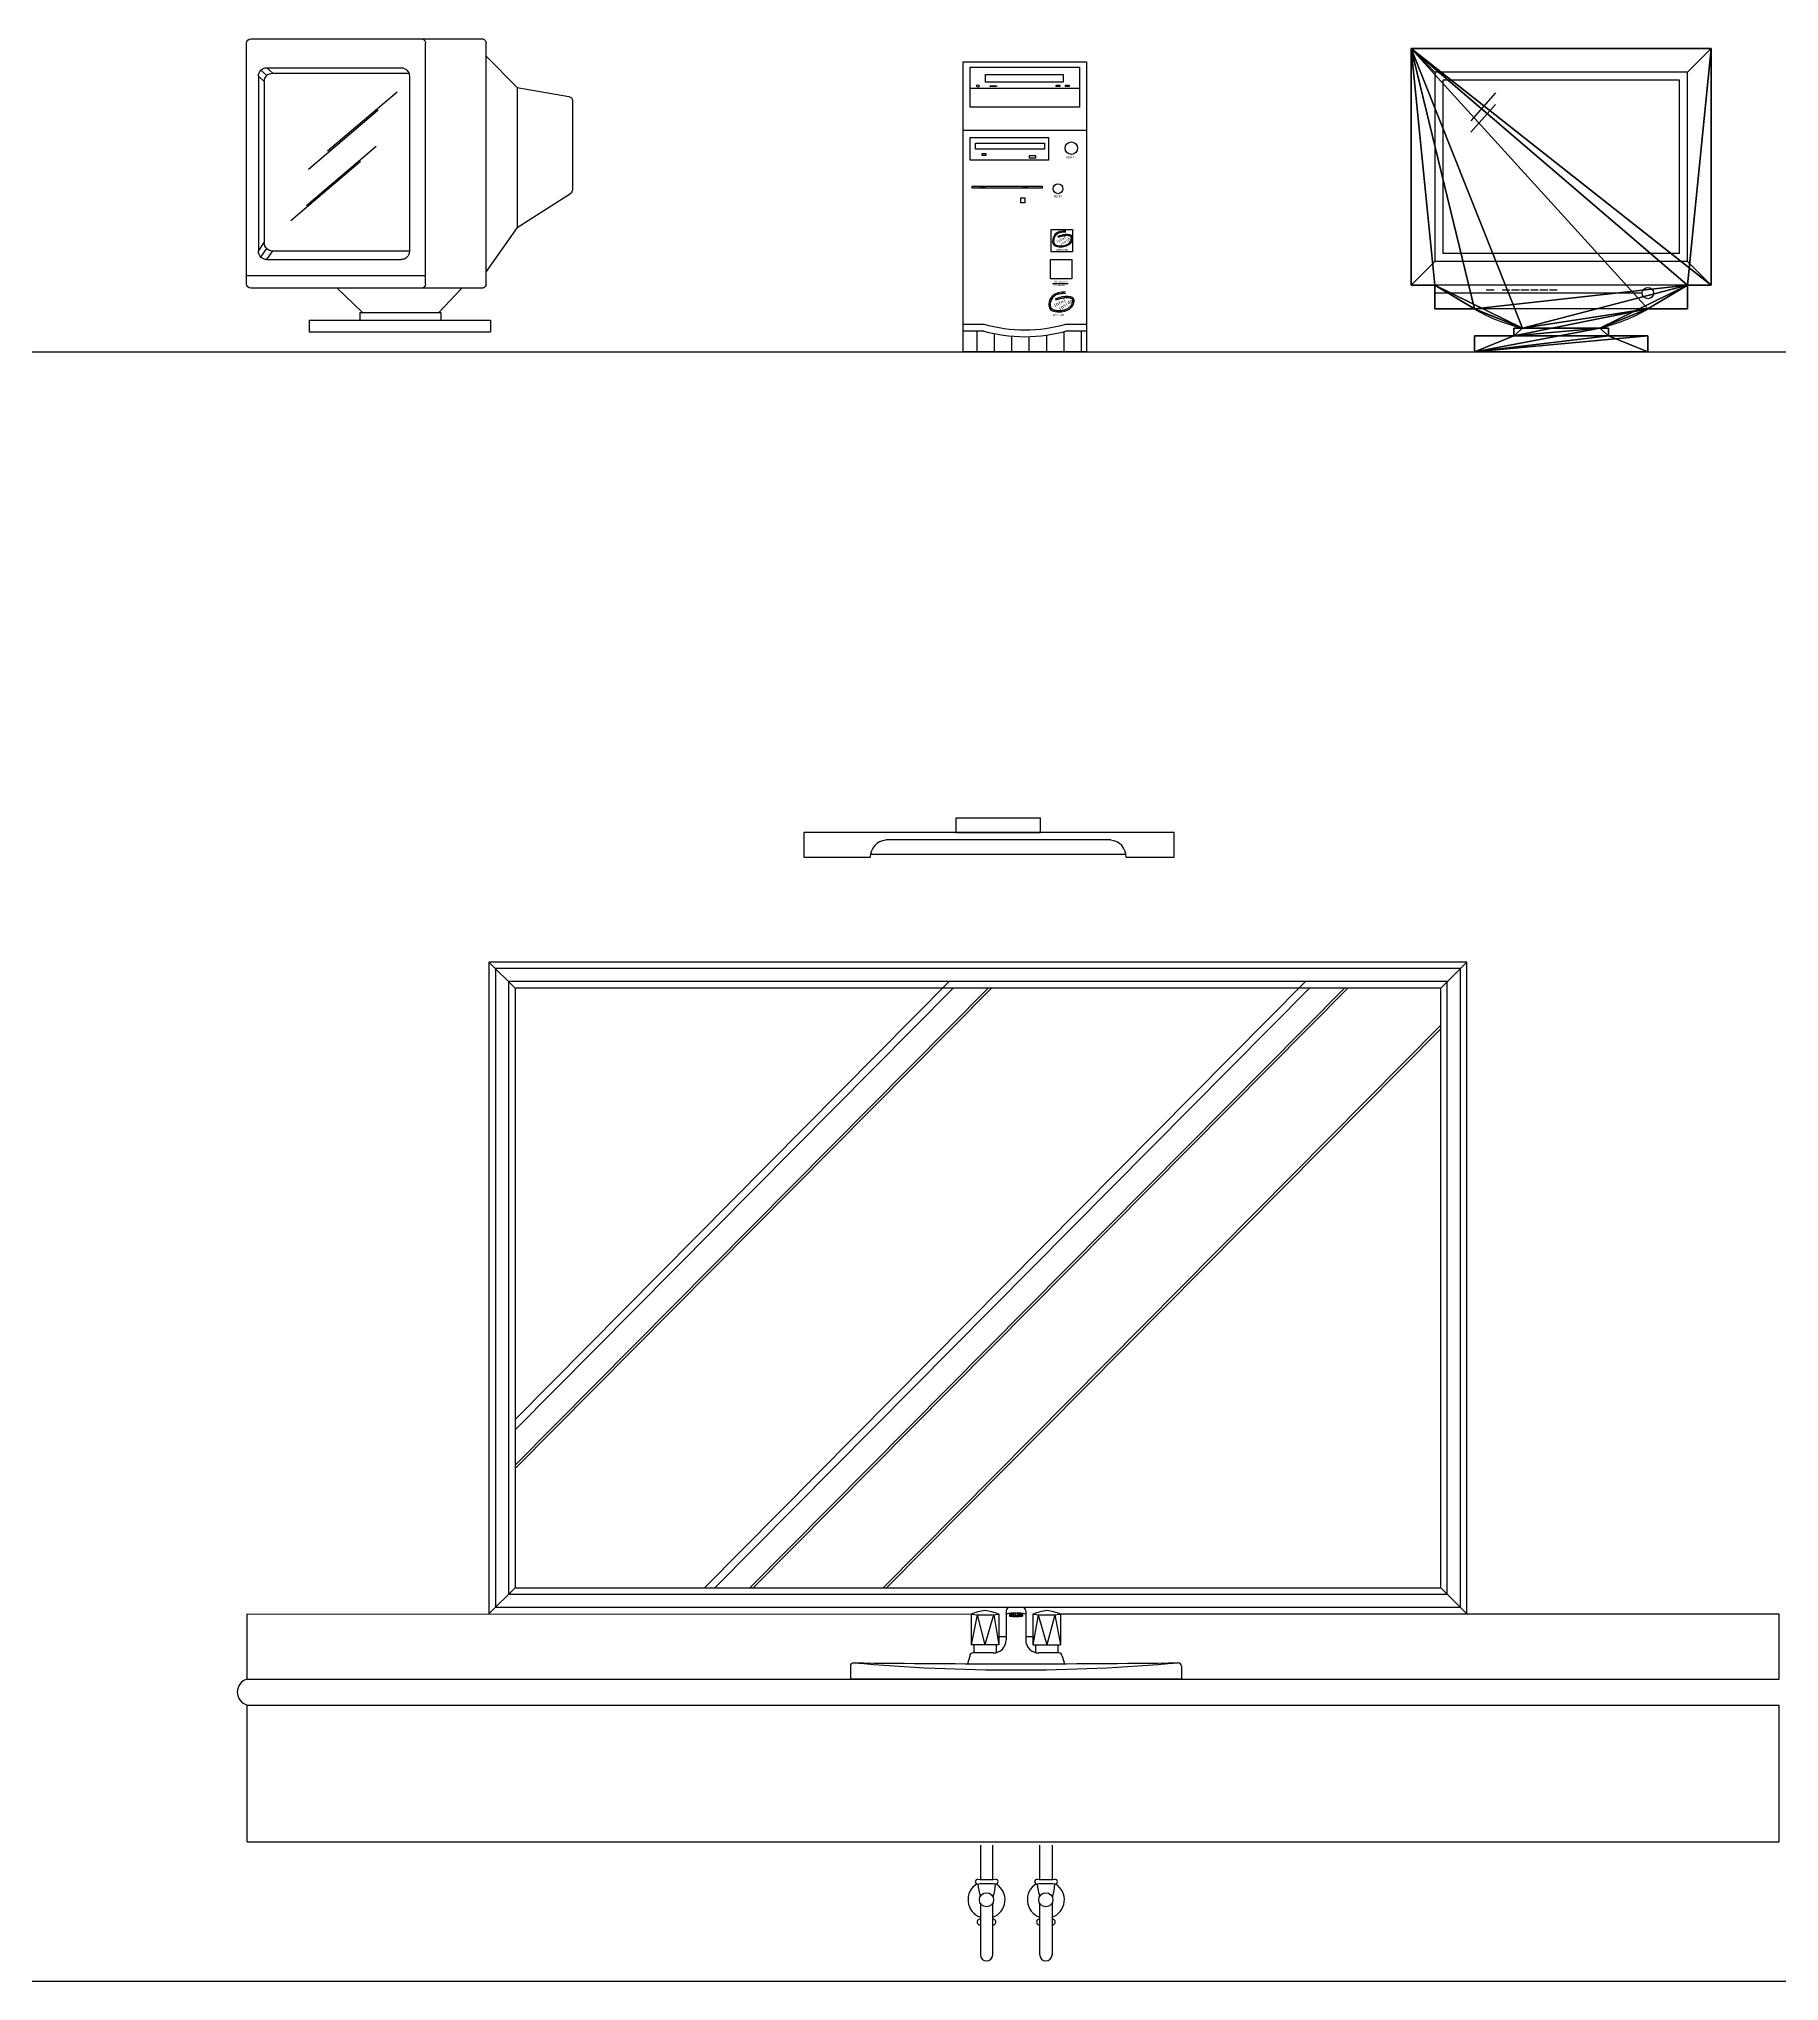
# Model space of a CAD drawing. Header units: inches. Extents: x 11.8 to 54.3, y 10.8 to 35.6.
# Drawn here: x 25.237 to 27.906, y 28.998 to 31.978 of the extents above; entities that cross this region are included whole.
import ezdxf

# ---------------------------------------------------------------- set-up
doc = ezdxf.new("R2010")
doc.units = ezdxf.units.IN
doc.header["$MEASUREMENT"] = 0
doc.layers.add('02', color=2, linetype='Continuous')
doc.layers.add('1', color=1, linetype='Continuous')
doc.styles.add('ROMANS', font='SimSun.ttf', dxfattribs={"height": 150})

msp = doc.modelspace()

# ---------------------------------------------------------------- linework, layer by layer
at = {"layer": '02'}
for p, q in [((25.5618, 31.9784), (25.9163, 31.9784)), ((25.5554, 31.6022), (25.5554, 31.9719)), ((25.8298, 31.6022), (25.8298, 31.9719)), ((25.9227, 31.6022), (25.9227, 31.9719)), ((25.9227, 31.9516), (25.9706, 31.9038)), ((27.8017, 31.9634, 0.484), (27.3419, 31.9634, 0.484)), ((27.3782, 31.9271, 0.484), (27.3419, 31.9634, 0.484)), ((27.7654, 31.9271, 0.484), (27.8017, 31.9634, 0.484)), ((27.8017, 31.6004, 0.484), (27.8017, 31.9634, 0.484)), ((25.5736, 31.9211), (25.5825, 31.9128)), ((25.5736, 31.9211), (25.5736, 31.6525)), ((25.5863, 31.9219), (25.5774, 31.9302)), ((25.5865, 31.9339), (25.5954, 31.9256)), ((25.5865, 31.9339), (25.7923, 31.9339)), ((25.5954, 31.9256), (25.8042, 31.9256)), ((25.8051, 31.9211), (25.8051, 31.6525)), ((26.6547, 31.9432), (26.8437, 31.9432)), ((26.6547, 31.4983), (26.6547, 31.9432)), ((26.6652, 31.9348), (26.833, 31.9348)), ((26.6652, 31.9348), (26.833, 31.9348)), ((26.6652, 31.9023), (26.6652, 31.9348)), ((26.6652, 31.8735), (26.6652, 31.9348)), ((26.689, 31.9238), (26.8078, 31.9238)), ((26.689, 31.9119), (26.689, 31.9238)), ((26.8078, 31.9238), (26.8078, 31.9119)), ((26.833, 31.9348), (26.833, 31.9023)), ((26.833, 31.9348), (26.833, 31.8735)), ((26.8437, 31.9432), (26.8437, 31.4983)), ((27.3782, 31.9271, 0.484), (27.3782, 31.6367, 0.484)), ((27.7654, 31.9271, 0.484), (27.3782, 31.9271, 0.484)), ((27.7654, 31.6367, 0.484), (27.7654, 31.9271, 0.484)), ((25.5825, 31.9128), (25.5825, 31.6657)), ((25.6797, 31.8063), (25.7866, 31.8973)), ((25.9706, 31.9038), (26.0498, 31.8899)), ((25.9706, 31.9038), (25.9706, 31.6889)), ((26.833, 31.9023), (26.6652, 31.9023)), ((26.8078, 31.9119), (26.689, 31.9119)), ((26.6959, 31.9051), (26.6959, 31.9064)), ((26.6959, 31.9064), (26.7056, 31.9064)), ((26.7056, 31.9051), (26.6959, 31.9051)), ((26.7056, 31.9064), (26.7056, 31.9051)), ((26.7973, 31.9055), (26.7973, 31.9074)), ((26.7973, 31.9074), (26.8028, 31.9074)), ((26.8028, 31.9055), (26.7973, 31.9055)), ((26.8028, 31.9074), (26.8028, 31.9055)), ((26.8115, 31.9055), (26.8115, 31.9074)), ((26.8115, 31.9074), (26.817, 31.9074)), ((26.817, 31.9055), (26.8115, 31.9055)), ((26.817, 31.9074), (26.817, 31.9055)), ((27.3903, 31.915, 0.484), (27.3903, 31.6488, 0.484)), ((27.7533, 31.915, 0.484), (27.3903, 31.915, 0.484)), ((27.471, 31.8953, 0.484), (27.4332, 31.8528, 0.484)), ((27.7533, 31.6488, 0.484), (27.7533, 31.915, 0.484)), ((25.6503, 31.7785), (25.7572, 31.8695)), ((26.0552, 31.8835), (26.0552, 31.7467)), ((26.833, 31.8735), (26.6652, 31.8735)), ((27.471, 31.8776, 0.484), (27.4332, 31.8351, 0.484)), ((26.6547, 31.8382), (26.8437, 31.8382)), ((26.6652, 31.827), (26.7856, 31.827)), ((26.6652, 31.7921), (26.6652, 31.827)), ((26.7856, 31.827), (26.7856, 31.7921)), ((25.6471, 31.7228), (25.754, 31.8137)), ((26.6734, 31.8181), (26.7794, 31.8181)), ((26.6734, 31.8092), (26.6734, 31.8181)), ((26.7794, 31.8092), (26.6734, 31.8092)), ((26.6836, 31.7996), (26.6836, 31.8024)), ((26.6836, 31.8024), (26.6891, 31.8024)), ((26.6891, 31.7996), (26.6836, 31.7996)), ((26.6891, 31.8024), (26.6891, 31.7996)), ((26.7562, 31.7955), (26.7562, 31.7996)), ((26.7562, 31.7996), (26.7657, 31.7996)), ((26.7657, 31.7996), (26.7657, 31.7955)), ((26.7794, 31.8181), (26.7794, 31.8092)), ((25.6233, 31.6999), (25.7302, 31.7909)), ((26.7856, 31.7921), (26.6652, 31.7921)), ((26.7657, 31.7955), (26.7562, 31.7955)), ((25.9706, 31.6889), (26.0522, 31.7412)), ((26.6683, 31.7525), (26.7757, 31.7525)), ((26.6683, 31.7493), (26.6683, 31.7525)), ((26.7757, 31.7493), (26.6683, 31.7493)), ((26.6811, 31.7498), (26.6811, 31.7525)), ((26.6811, 31.7525), (26.6878, 31.7525)), ((26.6878, 31.7498), (26.6811, 31.7498)), ((26.6878, 31.7525), (26.6878, 31.7498)), ((26.7456, 31.7518), (26.7456, 31.7505)), ((26.7531, 31.7518), (26.7456, 31.7518)), ((26.7456, 31.7505), (26.7531, 31.7505)), ((26.7531, 31.7505), (26.7531, 31.7518)), ((26.7757, 31.7525), (26.7757, 31.7493)), ((26.7429, 31.7267), (26.7429, 31.7342)), ((26.7429, 31.7342), (26.749, 31.7342)), ((26.749, 31.7267), (26.7429, 31.7267)), ((26.749, 31.7342), (26.749, 31.7267)), ((25.9706, 31.6889), (25.9227, 31.6214)), ((26.7896, 31.6518), (26.7896, 31.686)), ((26.7896, 31.686), (26.8225, 31.686)), ((26.8225, 31.686), (26.8225, 31.6518)), ((25.5736, 31.6525), (25.5825, 31.6657)), ((25.5774, 31.6434), (25.5863, 31.6566)), ((25.5865, 31.6397), (25.5954, 31.6529)), ((25.5954, 31.6529), (25.8051, 31.6529)), ((26.8225, 31.6518), (26.7896, 31.6518)), ((27.7533, 31.6488, 0.484), (27.3903, 31.6488, 0.484)), ((25.5865, 31.6397), (25.7923, 31.6397)), ((26.7883, 31.61), (26.7883, 31.6397)), ((26.7883, 31.6397), (26.8211, 31.6397)), ((26.8211, 31.6397), (26.8211, 31.61)), ((27.3782, 31.6367, 0.484), (27.3419, 31.6004, 0.484)), ((27.7654, 31.6367, 0.484), (27.3782, 31.6367, 0.484)), ((27.7654, 31.6367, 0.484), (27.8017, 31.6004, 0.484)), ((25.5554, 31.6153), (25.8298, 31.6153)), ((25.9163, 31.5957), (25.5618, 31.5957)), ((25.6945, 31.5957), (25.7331, 31.5583)), ((25.8501, 31.5583), (25.8858, 31.5957)), ((26.8211, 31.61), (26.7883, 31.61)), ((26.7916, 31.6032), (26.8154, 31.6032)), ((27.7654, 31.6004, 0.484), (27.3782, 31.6004, 0.484)), ((27.6962, 31.5883, 0.484), (27.3782, 31.5883, 0.484)), ((27.457, 31.5933, 0.484), (27.4691, 31.5933, 0.484)), ((27.4812, 31.5933, 0.484), (27.4933, 31.5933, 0.484)), ((27.4957, 31.5933, 0.484), (27.5078, 31.5933, 0.484)), ((27.5102, 31.5933, 0.484), (27.5223, 31.5933, 0.484)), ((27.5247, 31.5933, 0.484), (27.5368, 31.5933, 0.484)), ((27.5393, 31.5933, 0.484), (27.5514, 31.5933, 0.484)), ((27.5538, 31.5933, 0.484), (27.5659, 31.5933, 0.484)), ((27.7654, 31.5641, 0.484), (27.3782, 31.5641, 0.484)), ((25.6513, 31.5469), (25.6513, 31.5288)), ((25.6513, 31.5469), (25.9294, 31.5469)), ((25.6513, 31.5288), (25.9294, 31.5288)), ((25.729, 31.5583), (25.729, 31.5469)), ((25.729, 31.5583), (25.8533, 31.5583)), ((25.8533, 31.5583), (25.8533, 31.5469)), ((25.9294, 31.5469), (25.9294, 31.5288)), ((26.6547, 31.5408), (26.6862, 31.5408)), ((26.6547, 31.5303), (26.6862, 31.5303)), ((26.6761, 31.4983), (26.6761, 31.5303)), ((26.8094, 31.4983), (26.8094, 31.5291)), ((26.8122, 31.5408), (26.8437, 31.5408)), ((26.8122, 31.5303), (26.8437, 31.5303)), ((26.836, 31.4983), (26.836, 31.5303)), ((27.6312, 31.5346, 0.484), (27.5124, 31.5346, 0.484)), ((26.7027, 31.4983), (26.7027, 31.5259)), ((26.7294, 31.4983), (26.7294, 31.5221)), ((26.756, 31.4983), (26.756, 31.5214)), ((26.7827, 31.4983), (26.7827, 31.5237)), ((27.4992, 31.5225, 0.484), (27.6444, 31.5225, 0.484)), ((26.8437, 31.4983), (26.6547, 31.4983)), ((27.7049, 31.4983, 0.484), (27.4387, 31.4983, 0.484)), ((26.4102, 30.756), (26.4102, 30.723)), ((26.9783, 30.723), (26.9783, 30.756)), ((26.8809, 30.7492), (26.5357, 30.7492)), ((26.4102, 30.723), (26.5119, 30.723)), ((26.9046, 30.723), (26.9783, 30.723)), ((25.9272, 30.5619), (25.9672, 30.5219)), ((27.4272, 30.5619), (27.3872, 30.5219)), ((26.6332, 30.5319), (25.9672, 29.8602)), ((26.6978, 30.5219), (25.9672, 29.785)), ((26.6927, 30.5219), (25.9672, 29.7902)), ((26.6392, 30.5219), (25.9672, 29.8441)), ((27.1799, 30.5319), (26.2579, 29.6019)), ((27.1859, 30.5219), (26.2738, 29.6019)), ((27.2394, 30.5219), (26.3273, 29.6019)), ((27.2446, 30.5219), (26.3325, 29.6019)), ((27.3872, 30.4649), (26.5316, 29.6019)), ((27.3872, 30.4597), (26.5368, 29.6019)), ((25.9672, 29.6019), (25.9272, 29.5619)), ((27.3872, 29.6019), (27.4272, 29.5619)), ((25.5562, 29.5619), (26.6669, 29.5615)), ((25.5562, 29.4619), (25.5562, 29.5619)), ((26.7205, 29.5667), (26.7205, 29.5219)), ((26.7455, 29.5717), (26.7255, 29.5717)), ((26.7255, 29.5624), (26.7255, 29.5584)), ((26.7264, 29.5585), (26.7264, 29.5626)), ((26.7276, 29.5587), (26.7276, 29.5627)), ((26.729, 29.5588), (26.729, 29.5629)), ((26.7308, 29.559), (26.7308, 29.563)), ((26.7327, 29.5591), (26.7327, 29.5631)), ((26.7355, 29.5591), (26.7355, 29.5631)), ((26.7383, 29.5591), (26.7383, 29.5631)), ((26.7402, 29.559), (26.7402, 29.563)), ((26.742, 29.5588), (26.742, 29.5629)), ((26.7434, 29.5587), (26.7434, 29.5627)), ((26.7446, 29.5585), (26.7446, 29.5626)), ((26.7455, 29.5624), (26.7455, 29.5584)), ((26.7455, 29.5624), (26.7455, 29.5584)), ((26.7505, 29.5667), (26.7505, 29.5219)), ((26.8031, 29.5619), (27.9062, 29.5619)), ((27.9062, 29.4619), (27.9062, 29.5619)), ((26.6669, 29.5615), (26.6669, 29.5144)), ((26.6758, 29.5605), (26.6669, 29.5144)), ((26.6758, 29.5605), (26.688, 29.5144)), ((26.7013, 29.5605), (26.688, 29.5144)), ((26.7014, 29.5605), (26.7094, 29.5144)), ((26.7094, 29.5615), (26.7094, 29.5144)), ((26.7616, 29.5615), (26.7616, 29.5144)), ((26.7696, 29.5605), (26.7616, 29.5144)), ((26.7697, 29.5605), (26.783, 29.5144)), ((26.7952, 29.5605), (26.783, 29.5144)), ((26.7952, 29.5605), (26.8041, 29.5144)), ((26.8041, 29.5615), (26.8041, 29.5144)), ((26.7094, 29.5144), (26.6669, 29.5144)), ((26.671, 29.5144), (26.671, 29.5019)), ((26.7053, 29.5144), (26.7053, 29.5025)), ((26.7616, 29.5144), (26.8041, 29.5144)), ((26.7657, 29.5144), (26.7657, 29.5025)), ((26.8, 29.5144), (26.8, 29.5019)), ((26.4815, 29.4818), (26.4815, 29.4619)), ((26.6646, 29.4969), (26.6612, 29.4854)), ((26.7005, 29.5019), (26.6696, 29.5019)), ((26.8014, 29.5019), (26.7705, 29.5019)), ((26.8064, 29.4969), (26.8098, 29.4854)), ((26.9895, 29.4818), (26.9895, 29.4619)), ((25.5562, 29.4619), (27.9062, 29.4619)), ((26.9895, 29.4619), (26.4815, 29.4619)), ((25.5562, 29.2119), (25.5562, 29.4219)), ((25.5562, 29.4219), (27.9062, 29.4219)), ((27.9062, 29.2119), (27.9062, 29.4219)), ((25.5562, 29.2119), (27.9062, 29.2119)), ((26.6809, 29.2069), (26.6809, 29.1545)), ((26.6998, 29.2069), (26.6998, 29.1545)), ((26.7719, 29.2069), (26.7719, 29.1545)), ((26.7909, 29.2069), (26.7909, 29.1545)), ((26.6809, 29.1179), (26.6809, 29.0388)), ((26.6998, 29.1179), (26.6998, 29.0388)), ((26.7719, 29.1179), (26.7719, 29.0388)), ((26.7909, 29.1179), (26.7909, 29.0388))]:
    msp.add_line(p, q, dxfattribs=at)
for points in [[(26.9783, 30.7275), (26.9783, 30.7605), (26.4102, 30.7605), (26.4102, 30.7275)], [(26.5124, 30.7275), (26.9042, 30.7275)], [(26.8031, 29.5619), (27.4272, 29.5619), (27.4272, 30.5619), (25.9272, 30.5619), (25.9272, 29.5619), (26.6669, 29.5615)], [(26.7094, 29.5269), (26.7205, 29.5269)], [(26.7505, 29.5269), (26.7616, 29.5269)]]:
    msp.add_lwpolyline(points, dxfattribs=at)
for points in [[(26.6434, 30.7605), (26.7731, 30.7605), (26.7731, 30.7825), (26.6434, 30.7825)], [(25.9372, 29.5719), (27.4172, 29.5719), (27.4172, 30.5519), (25.9372, 30.5519)], [(25.9572, 29.5919), (27.3972, 29.5919), (27.3972, 30.5319), (25.9572, 30.5319)], [(25.9672, 29.6019), (27.3872, 29.6019), (27.3872, 30.5219), (25.9672, 30.5219)]]:
    msp.add_lwpolyline(points, close=True, dxfattribs=at)
for centre, radius in [((26.6771, 31.906), 0.00183), ((26.8205, 31.8106), 0.00958), ((26.8, 31.7484), 0.0076), ((27.7049, 31.5883, 0.484), 0.00872), ((26.6904, 29.1232), 0.0109), ((26.7814, 29.1232), 0.0109)]:
    msp.add_circle(centre, radius, dxfattribs=at)
for centre, radius, start, end in [((27.5718, 31.79, 0.484), 0.2622, 239.4898, 256.9069), ((27.5718, 31.79, 0.484), 0.2622, 283.0931, 300.5102), ((26.7492, 31.7579), 0.2365, 253.8214, 286.1786), ((26.7492, 31.7579), 0.2261, 253.8214, 286.1786), ((26.5386, 30.7227), 0.0266, 96.2634, 179.2636), ((26.878, 30.7227), 0.0266, 0.7364, 83.7366), ((26.7032, 29.4675), 0.1008, 98.7484, 111.1232), ((26.6722, 29.4629), 0.1054, 69.3454, 81.4503), ((26.7255, 29.5667), 0.005, 90, 180), ((26.7355, 29.4933), 0.0698, 77.5922, 102.4078), ((26.7455, 29.5667), 0.005, 0, 90), ((26.7988, 29.4629), 0.1054, 98.5497, 110.6546), ((26.7678, 29.4675), 0.1008, 68.8768, 81.2516), ((26.6881, 29.7413), 0.181, 263.2592, 276.7408), ((26.7355, 29.4913), 0.0678, 81.5196, 98.4804), ((26.7355, 29.6255), 0.0678, 261.5196, 278.4804), ((26.7829, 29.7413), 0.181, 263.2592, 276.7408), ((26.7005, 29.5219), 0.02, 270, 0), ((26.7705, 29.5219), 0.02, 180, 270), ((26.4865, 29.4818), 0.005, 89.3019, 180), ((26.7355, 49.918), 20.4327, 269.30193, 270.69807), ((26.7355, 32.2861), 2.8103, 264.9175, 275.0826), ((26.6696, 29.4969), 0.005, 90, 180), ((26.8014, 29.4969), 0.005, 0, 90), ((26.9845, 29.4818), 0.005, 0, 90.6981), ((25.5619, 29.4419), 0.0208, 105.8109, 254.1891), ((26.6904, 29.1232), 0.0284, 121.201, 250.4929), ((26.677, 29.151), 0.0038, 90, 270), ((26.6907, 29.3112), 0.157, 265.0016, 274.9984), ((26.6907, 28.9908), 0.157, 85.0016, 94.9984), ((26.7555, 29.1534), 0.0787, 184.5421, 198.5148), ((26.6904, 29.1232), 0.0284, 289.5071, 58.2065), ((26.6259, 29.1534), 0.0787, 341.4852, 355.4579), ((26.7044, 29.151), 0.0038, 270, 90), ((26.7814, 29.1232), 0.0284, 121.201, 250.4929), ((26.7681, 29.151), 0.0038, 90, 270), ((26.7817, 29.3112), 0.157, 265.0016, 274.9984), ((26.7817, 28.9908), 0.157, 85.0016, 94.9984), ((26.8466, 29.1534), 0.0787, 184.5421, 198.5148), ((26.7814, 29.1232), 0.0284, 289.5071, 58.2065), ((26.7169, 29.1534), 0.0787, 341.4852, 355.4579), ((26.7954, 29.151), 0.0038, 270, 90), ((26.6805, 29.0889), 0.00445, 85.6715, 274.3285), ((26.7002, 29.0889), 0.00445, 265.6715, 94.3285), ((26.7716, 29.0889), 0.00445, 85.6715, 274.3285), ((26.7912, 29.0889), 0.00445, 265.6715, 94.3285), ((26.6904, 29.0388), 0.00949, 180, 0), ((26.7814, 29.0388), 0.00949, 180, 0)]:
    msp.add_arc(centre, radius, start, end, dxfattribs=at)
at = {"layer": '02', "extrusion": (0, 0, -1)}
for centre, major_axis, start_param, end_param in [((25.5618, 31.9719), (0, 0.00643), 4.712389, 6.283185), ((25.8234, 31.9719), (0, 0.00643), 6.283185, 7.853982), ((25.9163, 31.9719), (0, 0.00643), 6.283185, 7.853982), ((25.5865, 31.9211), (0, 0.0129), 4.712389, 6.283185), ((25.5954, 31.9128), (0, 0.0129), 4.712389, 6.283185), ((25.7923, 31.9211), (0, 0.0129), 0, 1.570796), ((26.0487, 31.8835), (0, 0.00643), 0.171294, 1.570796), ((26.0487, 31.7467), (0, 0.00643), 1.570796, 2.578849), ((25.5865, 31.6525), (0, 0.0129), 3.141593, 4.712389), ((25.5954, 31.6657), (0, 0.0129), 3.141593, 4.712389), ((25.7923, 31.6525), (0, 0.0129), 1.570796, 3.141593), ((25.5618, 31.6022), (0, 0.00643), 3.141593, 4.712389), ((25.8234, 31.6022), (0, 0.00643), 1.570796, 3.141593), ((25.9163, 31.6022), (0, 0.00643), 1.570796, 3.141593)]:
    msp.add_ellipse(centre, major_axis=major_axis, ratio=0.997153, start_param=start_param, end_param=end_param, dxfattribs=at)
at = {"layer": '02'}
for points in [[(26.8121, 31.6836), (26.7957, 31.6785), (26.7926, 31.6637), (26.809, 31.6596), (26.8218, 31.6688), (26.8223, 31.6749), (26.8116, 31.678), (26.7993, 31.6749)], [(26.8116, 31.59), (26.7911, 31.5836), (26.7872, 31.5651), (26.8077, 31.5599), (26.8237, 31.5715), (26.8244, 31.5791), (26.8109, 31.583), (26.7955, 31.5791)]]:
    msp.add_spline(points, degree=3, dxfattribs=at)
for points in [[(26.8122, 31.682), (26.8117, 31.6819), (26.8112, 31.6819), (26.8098, 31.6818), (26.8089, 31.6817), (26.8063, 31.6815), (26.8047, 31.6813), (26.8021, 31.6806), (26.8009, 31.6802), (26.7989, 31.6791), (26.798, 31.6785), (26.7969, 31.6774), (26.7966, 31.677), (26.7961, 31.6764), (26.7958, 31.676), (26.7951, 31.6748), (26.7947, 31.674), (26.7939, 31.6719), (26.7935, 31.6707), (26.7933, 31.6685), (26.7933, 31.6675), (26.7935, 31.6661), (26.7936, 31.6656), (26.794, 31.6646), (26.7942, 31.6642), (26.7948, 31.6635), (26.7952, 31.6632), (26.796, 31.6625), (26.7965, 31.6622), (26.7981, 31.6615), (26.7993, 31.6612), (26.802, 31.6608), (26.8034, 31.6607), (26.8063, 31.6609), (26.8078, 31.661), (26.8106, 31.6616), (26.8119, 31.662), (26.8144, 31.6631), (26.8157, 31.6638), (26.8177, 31.6655), (26.8186, 31.6664), (26.8196, 31.668), (26.8198, 31.6685), (26.8203, 31.6695), (26.8205, 31.6701), (26.8209, 31.6712), (26.821, 31.6718), (26.8211, 31.6729), (26.821, 31.6734), (26.8209, 31.674), (26.8209, 31.6741), (26.8207, 31.6744), (26.8206, 31.6746), (26.8204, 31.6748), (26.8203, 31.675), (26.82, 31.6752), (26.8198, 31.6753), (26.8191, 31.6757), (26.8185, 31.6759), (26.8171, 31.6762), (26.8163, 31.6763), (26.8147, 31.6764), (26.8138, 31.6764), (26.8124, 31.6764), (26.8118, 31.6763), (26.8106, 31.6762), (26.8101, 31.6762), (26.8084, 31.6759), (26.8074, 31.6757), (26.8041, 31.6749), (26.802, 31.6741), (26.7998, 31.6734)], [(26.8117, 31.5879), (26.8111, 31.5879), (26.8105, 31.5878), (26.8087, 31.5877), (26.8075, 31.5876), (26.8043, 31.5873), (26.8024, 31.587), (26.799, 31.5862), (26.7976, 31.5857), (26.7951, 31.5844), (26.794, 31.5836), (26.7926, 31.5822), (26.7922, 31.5818), (26.7916, 31.5809), (26.7912, 31.5804), (26.7903, 31.579), (26.7898, 31.5779), (26.7888, 31.5753), (26.7884, 31.5738), (26.788, 31.5711), (26.788, 31.5699), (26.7883, 31.5681), (26.7885, 31.5674), (26.7889, 31.5662), (26.7892, 31.5657), (26.79, 31.5648), (26.7904, 31.5644), (26.7915, 31.5636), (26.7921, 31.5633), (26.794, 31.5624), (26.7956, 31.5619), (26.7989, 31.5614), (26.8007, 31.5614), (26.8044, 31.5615), (26.8062, 31.5618), (26.8097, 31.5625), (26.8113, 31.563), (26.8145, 31.5643), (26.816, 31.5652), (26.8186, 31.5673), (26.8197, 31.5685), (26.821, 31.5705), (26.8213, 31.571), (26.8218, 31.5723), (26.8221, 31.573), (26.8225, 31.5745), (26.8227, 31.5752), (26.8228, 31.5766), (26.8228, 31.5772), (26.8226, 31.5779), (26.8225, 31.5781), (26.8224, 31.5785), (26.8223, 31.5787), (26.822, 31.579), (26.8218, 31.5791), (26.8214, 31.5795), (26.8212, 31.5796), (26.8203, 31.5801), (26.8196, 31.5803), (26.8178, 31.5807), (26.8169, 31.5809), (26.8148, 31.581), (26.8137, 31.581), (26.8119, 31.5809), (26.8112, 31.5809), (26.8097, 31.5807), (26.809, 31.5807), (26.807, 31.5804), (26.8057, 31.5801), (26.8016, 31.5791), (26.799, 31.5781), (26.7963, 31.5772)]]:
    msp.add_open_spline(points, degree=3, knots=[0, 0, 0, 0, 1.587627, 1.587627, 4.76288, 4.76288, 10.472466, 10.472466, 15.214981, 15.214981, 19.957496, 19.957496, 21.627542, 21.627542, 23.297587, 23.297587, 26.637678, 26.637678, 31.107177, 31.107177, 34.860723, 34.860723, 37.370812, 37.370812, 39.880902, 39.880902, 42.390991, 42.390991, 44.901081, 44.901081, 49.673486, 49.673486, 54.445891, 54.445891, 59.218296, 59.218296, 63.990702, 63.990702, 69.384347, 69.384347, 74.777992, 74.777992, 76.772284, 76.772284, 79.037621, 79.037621, 81.302958, 81.302958, 83.568296, 83.568296, 84.831334, 84.831334, 86.094373, 86.094373, 87.357412, 87.357412, 88.62045, 88.62045, 91.319359, 91.319359, 94.018267, 94.018267, 96.717176, 96.717176, 98.649757, 98.649757, 100.582339, 100.582339, 104.447501, 104.447501, 113.195338, 113.195338, 113.195338, 113.195338], dxfattribs=at)
at = {"layer": '1'}
for p, q in [((12.1152, 31.4983), (32.4414, 31.4983)), ((12.1152, 28.9983), (32.4414, 28.9983))]:
    msp.add_line(p, q, dxfattribs=at)

# ---------------------------------------------------------------- texts
at = {"layer": '02', "style": 'ROMANS'}
for s, p in [('POWER', (26.8126, 31.7949)), ('RESET', (26.7937, 31.7352)), ('pentium', (26.7975, 31.6534)), ('Windows', (26.7935, 31.5991)), ('Microsoft', (26.7935, 31.6041)), ('pentium', (26.7921, 31.5536))]:
    msp.add_text(s, height=0.00315, dxfattribs=at).set_placement(p)
for s, height, rotation, p in [('intel', 0.0042, 26.5302, (26.7985, 31.6648)), ('inside', 0.0042, 33.648, (26.8049, 31.6608)), ('intel', 0.00525, 26.5302, (26.7946, 31.5665)), ('inside', 0.00525, 33.648, (26.8026, 31.5614))]:
    msp.add_text(s, height=height, rotation=rotation, dxfattribs=at).set_placement(p)

# ---------------------------------------------------------------- meshes
at = {"layer": '02'}
mesh = msp.add_polyface(dxfattribs=at)
corners = [(27.8017, 31.9634, 0.484), (27.8017, 31.9634), (27.3419, 31.9634), (27.3419, 31.9634, 0.484)]
mesh.append_faces([[corners[k] for k in face] for face in [(0, 1, 2), (2, 3, 0)]], dxfattribs={"vtx2": -1})
mesh = msp.add_polyface(dxfattribs=at)
corners = [(27.3419, 31.9634, 0.484), (27.3419, 31.9634), (27.3419, 31.6004, 0.484), (27.3419, 31.6004)]
mesh.append_faces([[corners[k] for k in face] for face in [(0, 1, 2)]], dxfattribs={"vtx1": -1})
mesh.append_faces([[corners[k] for k in face] for face in [(1, 3, 2)]], dxfattribs={"vtx2": -1})
mesh = msp.add_polyface(dxfattribs=at)
corners = [(27.4387, 31.5641, 0.484), (27.5124, 31.5346, 0.484), (27.7654, 31.6004, 0.484), (27.6312, 31.5346, 0.484), (27.4992, 31.5225, 0.484), (27.3419, 31.9634, 0.484), (27.7049, 31.5641, 0.484), (27.6444, 31.5225, 0.484), (27.4387, 31.4983, 0.484), (27.7049, 31.5225, 0.484), (27.3782, 31.6004, 0.484), (27.3419, 31.6004, 0.484), (27.8017, 31.9634, 0.484), (27.8017, 31.6004, 0.484), (27.7654, 31.5641, 0.484), (27.7029, 31.5629, 0.484), (27.6444, 31.5346, 0.484), (27.7049, 31.4983, 0.484), (27.4387, 31.5225, 0.484), (27.4992, 31.5346, 0.484), (27.4407, 31.5629, 0.484), (27.3782, 31.5641, 0.484)]
mesh.append_faces([[corners[k] for k in face] for face in [(0, 1, 2), (1, 3, 2), (1, 4, 3), (2, 5, 0), (3, 6, 2), (4, 7, 3), (4, 8, 7), (5, 10, 0)]], dxfattribs={"vtx0": -1, "vtx1": -1, "vtx2": -1})
mesh.append_faces([[corners[k] for k in face] for face in [(8, 9, 7), (2, 12, 5)]], dxfattribs={"vtx0": -1, "vtx2": -1})
mesh.append_faces([[corners[k] for k in face] for face in [(5, 11, 10), (2, 13, 12), (6, 14, 2), (3, 15, 6), (7, 16, 3), (8, 17, 9), (4, 18, 8), (1, 19, 4), (0, 20, 1), (10, 21, 0)]], dxfattribs={"vtx2": -1})
mesh = msp.add_polyface(dxfattribs=at)
corners = [(27.7049, 31.5641), (27.4992, 31.5225), (27.5124, 31.5346), (27.3419, 31.9634), (27.6312, 31.5346), (27.7654, 31.6004), (27.3782, 31.6004), (27.4387, 31.5641), (27.4387, 31.4983), (27.6444, 31.5225), (27.7654, 31.5641), (27.8017, 31.6004), (27.8017, 31.9634), (27.3419, 31.6004), (27.3782, 31.5641), (27.4407, 31.5629), (27.4992, 31.5346), (27.4387, 31.5225), (27.7049, 31.4983), (27.7049, 31.5225), (27.6444, 31.5346), (27.7029, 31.5629)]
mesh.append_faces([[corners[k] for k in face] for face in [(0, 1, 2), (2, 3, 0), (0, 4, 1), (3, 5, 0), (2, 6, 3), (2, 7, 6), (4, 8, 1), (4, 9, 8)]], dxfattribs={"vtx0": -1, "vtx1": -1, "vtx2": -1})
mesh.append_faces([[corners[k] for k in face] for face in [(3, 11, 5), (9, 18, 8)]], dxfattribs={"vtx0": -1, "vtx2": -1})
mesh.append_faces([[corners[k] for k in face] for face in [(5, 10, 0), (3, 12, 11), (6, 13, 3), (7, 14, 6), (2, 15, 7), (1, 16, 2), (8, 17, 1), (9, 19, 18), (4, 20, 9), (0, 21, 4)]], dxfattribs={"vtx2": -1})
mesh = msp.add_polyface(dxfattribs=at)
corners = [(27.8017, 31.6004), (27.8017, 31.9634), (27.8017, 31.9634, 0.484), (27.8017, 31.6004, 0.484)]
mesh.append_faces([[corners[k] for k in face] for face in [(0, 1, 2), (2, 3, 0)]], dxfattribs={"vtx2": -1})
mesh = msp.add_polyface(dxfattribs=at)
corners = [(27.7654, 31.6004, 0.484), (27.8017, 31.6004), (27.8017, 31.6004, 0.484), (27.7654, 31.6004), (27.3419, 31.6004), (27.3782, 31.6004), (27.3782, 31.6004, 0.484), (27.3419, 31.6004, 0.484)]
mesh.append_faces([[corners[k] for k in face] for face in [(0, 1, 2)]], dxfattribs={"vtx0": -1})
mesh.append_faces([[corners[k] for k in face] for face in [(0, 3, 1), (4, 5, 6), (6, 7, 4)]], dxfattribs={"vtx2": -1})
mesh = msp.add_polyface(dxfattribs=at)
corners = [(27.3782, 31.6004, 0.484), (27.3782, 31.6004), (27.3782, 31.5641), (27.3782, 31.5641, 0.484)]
mesh.append_faces([[corners[k] for k in face] for face in [(0, 1, 2), (2, 3, 0)]], dxfattribs={"vtx2": -1})
mesh = msp.add_polyface(dxfattribs=at)
corners = [(27.7654, 31.5641, 0.484), (27.7654, 31.5641), (27.7654, 31.6004), (27.7654, 31.6004, 0.484)]
mesh.append_faces([[corners[k] for k in face] for face in [(0, 1, 2), (2, 3, 0)]], dxfattribs={"vtx2": -1})
mesh = msp.add_polyface(dxfattribs=at)
corners = [(27.7049, 31.5641, 0.484), (27.7049, 31.5641), (27.7654, 31.5641, 0.484), (27.7654, 31.5641), (27.3782, 31.5641, 0.484), (27.4387, 31.5641), (27.4387, 31.5641, 0.484), (27.3782, 31.5641)]
mesh.append_faces([[corners[k] for k in face] for face in [(4, 5, 6)]], dxfattribs={"vtx0": -1})
mesh.append_faces([[corners[k] for k in face] for face in [(0, 1, 2)]], dxfattribs={"vtx1": -1})
mesh.append_faces([[corners[k] for k in face] for face in [(1, 3, 2), (4, 7, 5)]], dxfattribs={"vtx2": -1})
mesh = msp.add_polyface(dxfattribs=at)
corners = [(27.4387, 31.5641, 0.484), (27.4407, 31.5629), (27.4407, 31.5629, 0.484), (27.4387, 31.5641), (27.5124, 31.5346), (27.5124, 31.5346, 0.484), (27.6312, 31.5346, 0.484), (27.6312, 31.5346), (27.7029, 31.5629), (27.7029, 31.5629, 0.484), (27.7049, 31.5641), (27.7049, 31.5641, 0.484)]
mesh.append_faces([[corners[k] for k in face] for face in [(0, 1, 2)]], dxfattribs={"vtx0": -1})
mesh.append_faces([[corners[k] for k in face] for face in [(1, 4, 2)]], dxfattribs={"vtx1": -1})
mesh.append_faces([[corners[k] for k in face] for face in [(0, 3, 1), (4, 5, 2), (6, 7, 8), (8, 9, 6), (10, 11, 9), (9, 8, 10)]], dxfattribs={"vtx2": -1})
mesh = msp.add_polyface(dxfattribs=at)
corners = [(27.6444, 31.5346), (27.6312, 31.5346), (27.6312, 31.5346, 0.484), (27.6444, 31.5346, 0.484), (27.5124, 31.5346, 0.484), (27.5124, 31.5346), (27.4992, 31.5346), (27.4992, 31.5346, 0.484)]
mesh.append_faces([[corners[k] for k in face] for face in [(0, 1, 2), (2, 3, 0), (4, 5, 6), (6, 7, 4)]], dxfattribs={"vtx2": -1})
mesh = msp.add_polyface(dxfattribs=at)
corners = [(27.4992, 31.5346, 0.484), (27.4992, 31.5346), (27.4992, 31.5225, 0.484), (27.4992, 31.5225)]
mesh.append_faces([[corners[k] for k in face] for face in [(0, 1, 2)]], dxfattribs={"vtx1": -1})
mesh.append_faces([[corners[k] for k in face] for face in [(1, 3, 2)]], dxfattribs={"vtx2": -1})
mesh = msp.add_polyface(dxfattribs=at)
corners = [(27.6444, 31.5225), (27.6444, 31.5346), (27.6444, 31.5346, 0.484), (27.6444, 31.5225, 0.484)]
mesh.append_faces([[corners[k] for k in face] for face in [(0, 1, 2), (2, 3, 0)]], dxfattribs={"vtx2": -1})
mesh = msp.add_polyface(dxfattribs=at)
corners = [(27.7049, 31.5225, 0.484), (27.6444, 31.5225), (27.6444, 31.5225, 0.484), (27.7049, 31.5225), (27.4992, 31.5225), (27.4387, 31.5225), (27.4387, 31.5225, 0.484), (27.4992, 31.5225, 0.484)]
mesh.append_faces([[corners[k] for k in face] for face in [(0, 1, 2)]], dxfattribs={"vtx0": -1})
mesh.append_faces([[corners[k] for k in face] for face in [(0, 3, 1), (4, 5, 6), (6, 7, 4)]], dxfattribs={"vtx2": -1})
mesh = msp.add_polyface(dxfattribs=at)
corners = [(27.4387, 31.5225, 0.484), (27.4387, 31.5225), (27.4387, 31.4983), (27.4387, 31.4983, 0.484)]
mesh.append_faces([[corners[k] for k in face] for face in [(0, 1, 2), (2, 3, 0)]], dxfattribs={"vtx2": -1})
mesh = msp.add_polyface(dxfattribs=at)
corners = [(27.7049, 31.4983, 0.484), (27.7049, 31.5225), (27.7049, 31.5225, 0.484), (27.7049, 31.4983)]
mesh.append_faces([[corners[k] for k in face] for face in [(0, 1, 2)]], dxfattribs={"vtx0": -1})
mesh.append_faces([[corners[k] for k in face] for face in [(0, 3, 1)]], dxfattribs={"vtx2": -1})
mesh = msp.add_polyface(dxfattribs=at)
corners = [(27.4387, 31.4983, 0.484), (27.4387, 31.4983), (27.7049, 31.4983, 0.484), (27.7049, 31.4983)]
mesh.append_faces([[corners[k] for k in face] for face in [(0, 1, 2)]], dxfattribs={"vtx1": -1})
mesh.append_faces([[corners[k] for k in face] for face in [(1, 3, 2)]], dxfattribs={"vtx2": -1})

doc.saveas('drawing.dxf')
